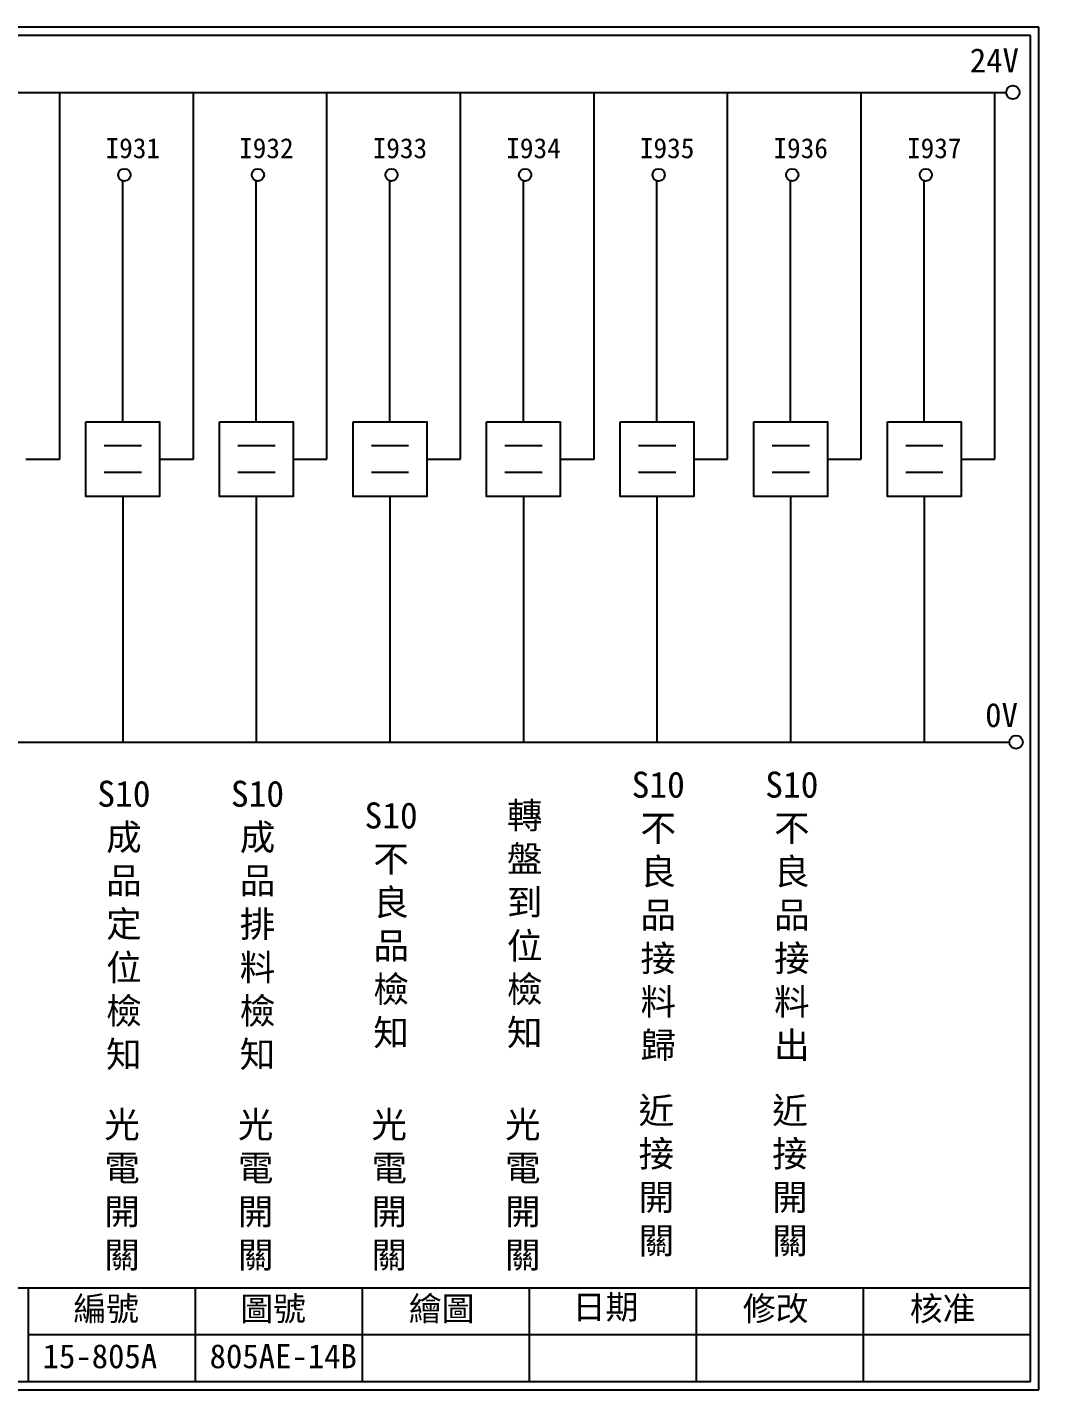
# Model space of a CAD drawing. Extents: x 275 to 562, y 265 to 469.
# Drawn here: x 410.5 to 561.9, y 264.9 to 468.9 of the extents above; entities that cross this region are included whole.
import ezdxf

# ---------------------------------------------------------------- set-up
doc = ezdxf.new("R2010")
doc.units = 0
doc.layers.get('0').update_dxf_attribs({"linetype": 'CONTINUOUS'})
doc.layers.add('圖框層', color=7, linetype='CONTINUOUS')
doc.layers.add('標尺寸層', color=3, linetype='CONTINUOUS')
doc.styles.add('CNS', font='romanc.shx', dxfattribs={"bigfont": 'chineset.shx'})
doc.styles.add('STSL', font='kaiu.ttf')

msp = doc.modelspace()

# ---------------------------------------------------------------- linework, layer by layer
for p, q in [((415.32, 404.26), (415.32, 459.17)), ((435.32, 404.26), (435.32, 459.17)), ((455.32, 404.26), (455.32, 459.17)), ((475.32, 404.26), (475.32, 459.17)), ((495.32, 404.26), (495.32, 459.17)), ((515.32, 404.26), (515.32, 459.17)), ((535.32, 404.26), (535.32, 459.17)), ((555.32, 404.26), (555.32, 459.17)), ((424.74, 409.84), (424.74, 445.86)), ((444.74, 409.84), (444.74, 445.86)), ((464.74, 409.84), (464.74, 445.86)), ((484.74, 409.84), (484.74, 445.86)), ((504.74, 409.84), (504.74, 445.86)), ((524.74, 409.84), (524.74, 445.86)), ((544.74, 409.84), (544.74, 445.86)), ((410.26, 404.26), (415.32, 404.26)), ((430.26, 404.26), (435.32, 404.26)), ((450.26, 404.26), (455.32, 404.26)), ((470.26, 404.26), (475.32, 404.26)), ((490.26, 404.26), (495.32, 404.26)), ((510.26, 404.26), (515.32, 404.26)), ((530.26, 404.26), (535.32, 404.26)), ((550.26, 404.26), (555.32, 404.26)), ((424.74, 398.68), (424.74, 361.9)), ((444.74, 398.68), (444.74, 361.9)), ((464.74, 398.68), (464.74, 361.9)), ((484.74, 398.68), (484.74, 361.9)), ((504.74, 398.68), (504.74, 361.9)), ((524.74, 398.68), (524.74, 361.9)), ((544.74, 398.68), (544.74, 361.9))]:
    msp.add_line(p, q)
for points in [[(419.23, 409.84), (430.26, 409.84), (430.26, 398.68), (419.23, 398.68)], [(439.23, 409.84), (450.26, 409.84), (450.26, 398.68), (439.23, 398.68)], [(459.23, 409.84), (470.26, 409.84), (470.26, 398.68), (459.23, 398.68)], [(479.23, 409.84), (490.26, 409.84), (490.26, 398.68), (479.23, 398.68)], [(499.23, 409.84), (510.26, 409.84), (510.26, 398.68), (499.23, 398.68)], [(519.23, 409.84), (530.26, 409.84), (530.26, 398.68), (519.23, 398.68)], [(539.23, 409.84), (550.26, 409.84), (550.26, 398.68), (539.23, 398.68)]]:
    msp.add_lwpolyline(points, close=True)
for centre in [(558.02, 459.17), (558.5, 361.9)]:
    msp.add_circle(centre, 1)
at = {"layer": '圖框層', "color": 7}
for p, q in [((561.9, 468.91), (274.9, 468.91)), ((560.65, 467.66), (276.15, 467.66)), ((560.65, 266.2), (560.65, 467.66)), ((561.9, 264.95), (561.9, 468.91)), ((276.15, 280.2), (560.65, 280.2)), ((410.65, 266.2), (410.65, 280.2)), ((435.65, 266.2), (435.65, 280.2)), ((460.65, 266.2), (460.65, 280.2)), ((485.65, 266.2), (485.65, 280.2)), ((510.65, 266.2), (510.65, 280.2)), ((535.65, 266.2), (535.65, 280.2)), ((410.65, 273.2), (560.65, 273.2)), ((276.15, 266.2), (560.65, 266.2)), ((274.9, 264.95), (561.9, 264.95))]:
    msp.add_line(p, q, dxfattribs=at)
at = {"layer": '標尺寸層', "color": 7}
for p, q in [((279.42, 459.17), (557.02, 459.17)), ((421.98, 406.29), (427.55, 406.29)), ((441.98, 406.29), (447.55, 406.29)), ((461.98, 406.29), (467.55, 406.29)), ((481.98, 406.29), (487.55, 406.29)), ((501.98, 406.29), (507.55, 406.29)), ((521.98, 406.29), (527.55, 406.29)), ((541.98, 406.29), (547.55, 406.29)), ((421.98, 402.32), (427.55, 402.32)), ((441.98, 402.32), (447.55, 402.32)), ((461.98, 402.32), (467.55, 402.32)), ((481.98, 402.32), (487.55, 402.32)), ((501.98, 402.32), (507.55, 402.32)), ((521.98, 402.32), (527.55, 402.32)), ((541.98, 402.32), (547.55, 402.32)), ((279.63, 361.9), (557.5, 361.9))]:
    msp.add_line(p, q, dxfattribs=at)
for centre in [(424.99, 446.81), (444.99, 446.81), (464.99, 446.81), (484.99, 446.81), (504.99, 446.81), (524.99, 446.81), (544.99, 446.81)]:
    msp.add_circle(centre, 0.92, dxfattribs=at)

# ---------------------------------------------------------------- texts
at = {"layer": '圖框層', "color": 4, "style": 'STSL'}
for s, height, p in [('24V', 3.6, (551.58, 462.16)), ('I931', 3, (422.17, 449.31)), ('I932', 3, (442.17, 449.31)), ('I933', 3, (462.17, 449.31)), ('I934', 3, (482.17, 449.31)), ('I935', 3, (502.17, 449.31)), ('I936', 3, (522.17, 449.31)), ('I937', 3, (542.17, 449.31)), ('0V', 3.6, (553.88, 364.15)), ('繪圖', 3.6, (467.59, 275.29)), ('日期', 3.6, (492.12, 275.53)), ('編號', 3.6, (417.36, 275.28)), ('圖號', 3.6, (442.36, 275.28)), ('修改', 3.6, (517.59, 275.29)), ('核准', 3.6, (542.59, 275.29)), ('15-805A', 3.6, (412.76, 268.17)), ('805AE-14B', 3.6, (437.76, 268.17))]:
    msp.add_text(s, height=height, dxfattribs=at).set_placement(p)
at = {"layer": '標尺寸層', "color": 7, "char_height": 3.9, "width": 4.9608, "attachment_point": 5, "style": 'CNS'}
for s, insert in [('{\\fDFKai-SB|b0|i0|c136|p65;S10不良品接料歸}', (504.93, 335.82)), ('{\\fDFKai-SB|b0|i0|c136|p65;S10不良品接料出}', (524.93, 335.82)), ('{\\fDFKai-SB|b0|i0|c136|p65;S10成品定位檢知}', (424.93, 334.46)), ('{\\fDFKai-SB|b0|i0|c136|p65;S10成品排料檢知}', (444.93, 334.46)), ('{\\fDFKai-SB|b0|i0|c136|p65;S10不良品檢知}', (464.93, 334.46)), ('{\\fDFKai-SB|b0|i0|c136|p65;轉盤到位檢知}', (484.93, 334.46)), ('{\\fDFKai-SB|b0|i0|c136|p65;近接開關}', (504.65, 296.8)), ('{\\fDFKai-SB|b0|i0|c136|p65;近接開關}', (524.65, 296.8)), ('{\\fDFKai-SB|b0|i0|c136|p65;光電開關}', (424.65, 294.67)), ('{\\fDFKai-SB|b0|i0|c136|p65;光電開關}', (444.65, 294.67)), ('{\\fDFKai-SB|b0|i0|c136|p65;光電開關}', (464.65, 294.67)), ('{\\fDFKai-SB|b0|i0|c136|p65;光電開關}', (484.65, 294.67))]:
    msp.add_mtext(s, dxfattribs=dict(at, insert=insert))

doc.saveas('drawing.dxf')
